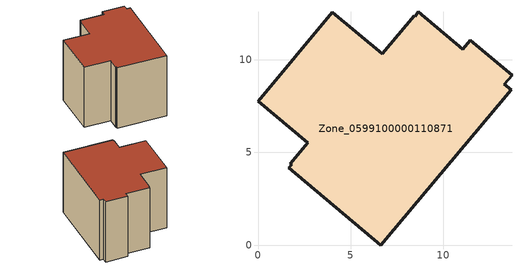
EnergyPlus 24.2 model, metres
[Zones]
Zone_0599100000110871
 floor ground (C_G): 13.29,8.68 13.65,8.38 6.61,0 1.66,4.17 1.81,4.35 1.75,4.4 2.69,5.53 0,7.77 4.02,12.57 6.69,10.31 8.43,12.39 8.47,12.36 8.63,12.59 11.05,10.56 11.45,11.04 13.7,9.18 z0
 wall outside (C_F): 13.65,8.38 13.29,8.68 13.7,9.18 11.45,11.04 11.05,10.56 8.63,12.59 8.47,12.36 8.43,12.39 6.69,10.31 4.02,12.57 0,7.77 2.69,5.53 1.75,4.4 1.81,4.35 1.66,4.17 6.61,0 13.65,8.38 z0:8.76
 roof outside (C_R): 8.47,12.36 8.43,12.39 6.69,10.31 4.02,12.57 0,7.77 2.69,5.53 1.75,4.4 1.81,4.35 1.66,4.17 6.61,0 13.65,8.38 13.29,8.68 13.7,9.18 11.45,11.04 11.05,10.56 8.63,12.59 z8.76
[BUILDING]
Pand.0599100000110871: North Axis=0; Terrain=City; Loads Convergence Tolerance Value=0.04; Temperature Convergence Tolerance Value=0.4; Solar Distribution=FullExterior; Maximum Number of Warmup Days=25; Minimum Number of Warmup Days=1
[Site:Location]
Rotterdam.The.Hague.AP_ZH_NLD Design_Conditions: Latitude=51.96; Longitude=4.45; Time Zone=1; Elevation=-4.5
[SITE:GROUNDTEMPERATURE:BUILDINGSURFACE]
18, 18, 18, 18, 18, 18, 18, 18, 18, 18, 18, 18
[MATERIAL] Thermal Absorptance=0.9; Solar Absorptance=0.7; Visible Absorptance=0.7
Name | Roughness | Thickness | Conductivity | Density | Specific Heat
G.TC.1946-1964 | MediumSmooth | 0.15 | 1 | 540 | 1210
F.TC.1946-1964 | Rough | 0.3 | 0.857143 | 1920 | 840
R.TC.1946-1964 | MediumRough | 0.2 | 0.235294 | 1500 | 1000
[CONSTRUCTION]
C_G: G.TC.1946-1964
C_F: F.TC.1946-1964
C_R: R.TC.1946-1964
[ZONE]
Zone_0599100000110871: Type=1; Multiplier=1; Ceiling Height=Autocalculate; Volume=Autocalculate; Floor Area=autocalculate; Part of Total Floor Area=Yes
[ZONEINFILTRATION:DESIGNFLOWRATE]
Infil_Zone_0599100000110871: Zone or ZoneList or Space or SpaceList=Zone_0599100000110871; Schedule=AlwaysOn; Design Flow Rate Calculation Method=Flow/Area; Flow Rate per Floor Area=0.003; Constant Term Coefficient=1; Temperature Term Coefficient=0; Velocity Term Coefficient=0; Velocity Squared Term Coefficient=0
[HVACTEMPLATE:ZONE:IDEALLOADSAIRSYSTEM]
Zone_0599100000110871: Maximum Heating Supply Air Temperature=50; Minimum Cooling Supply Air Temperature=13; Maximum Heating Supply Air Humidity Ratio=0.0156; Minimum Cooling Supply Air Humidity Ratio=0.0077; Heating Limit=NoLimit; Cooling Limit=NoLimit; Dehumidification Control Type=ConstantSensibleHeatRatio; Cooling Sensible Heat Ratio=0.7; Dehumidification Setpoint=60; Humidification Control Type=None; Humidification Setpoint=30; Outdoor Air Method=None; Outdoor Air Flow Rate per Person=0.00944; Outdoor Air Flow Rate per Zone Floor Area=0; Outdoor Air Flow Rate per Zone=0; Demand Controlled Ventilation Type=None; Outdoor Air Economizer Type=NoEconomizer; Heat Recovery Type=None; Sensible Heat Recovery Effectiveness=0.7; Latent Heat Recovery Effectiveness=0.65
[ZONECONTROL:THERMOSTAT]
ThermostatControl_Zone_0599100000110871: Zone or ZoneList=Zone_0599100000110871; Control Type Schedule=DualSetpointControlType; Control 1=Thermostat_Zone_0599100000110871; Temperature Difference Between Cutout And Setpoint=0
[THERMOSTATSETPOINT:DUALSETPOINT]
Thermostat_Zone_0599100000110871: Heating Setpoint Temperature Schedule=HeatingSetpoint_Zone_0599100000110871; Cooling Setpoint Temperature Schedule=CoolingSetpoint_Zone_0599100000110871
[SCHEDULE:COMPACT]
HeatingSetpoint_Zone_0599100000110871: Through: 12/31, For: AllDays, Until: 24:00, 21
CoolingSetpoint_Zone_0599100000110871: Through: 12/31, For: AllDays, Until: 24:00, 24
DualSetpointControlType: Through: 12/31, For: AllDays, Until: 24:00, 4
AlwaysOn: Through: 12/31, For: AllDays, Until: 24:00, 1
